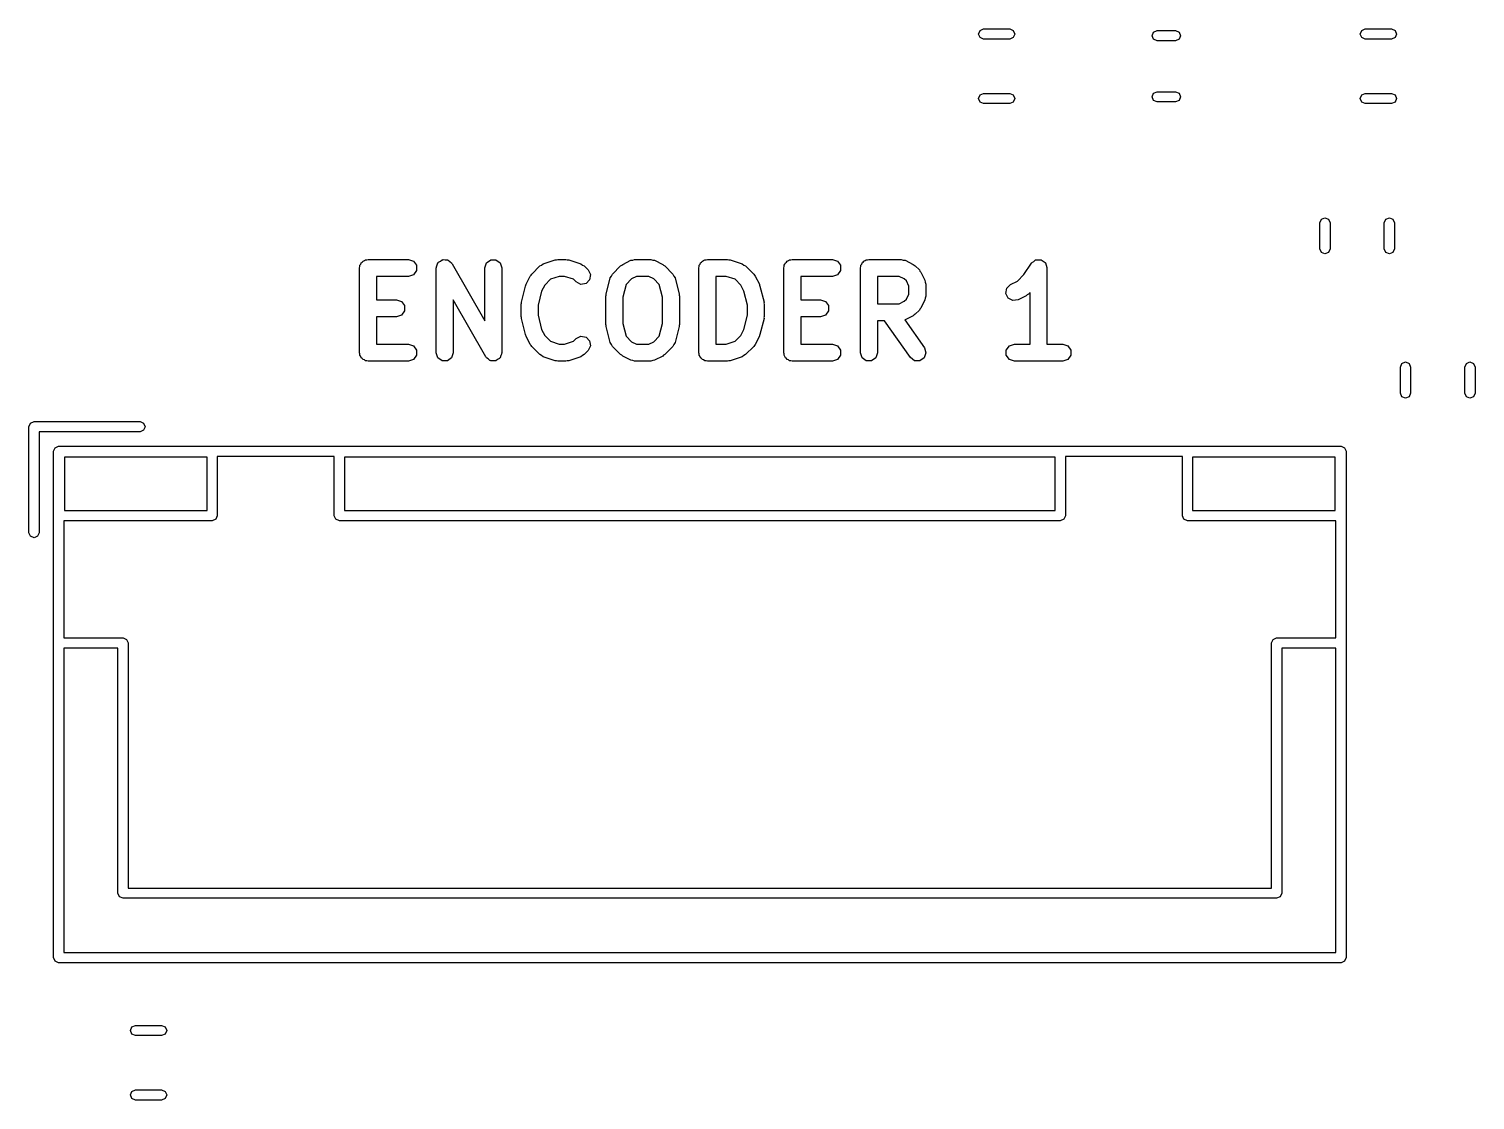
# Model space of a CAD drawing. Extents: x 96 to 200, y -143 to -59.
# Drawn here: x 120.09 to 137.14, y -98.69 to -86.06 of the extents above; entities that cross this region are included whole.
import ezdxf

# ---------------------------------------------------------------- set-up
doc = ezdxf.new("R2010")
doc.units = 0
doc.layers.add('BLACK', color=7, linetype='CONTINUOUS')

msp = doc.modelspace()

# ---------------------------------------------------------------- linework, layer by layer
at = {"layer": 'BLACK', "linetype": 'CONTINUOUS'}
for p, q in [((131.286, -86.12), (131.304, -86.0776)), ((131.304, -86.0776), (131.346, -86.06)), ((131.346, -86.06), (131.654, -86.06)), ((131.654, -86.06), (131.696, -86.0776)), ((131.696, -86.0776), (131.714, -86.12)), ((133.332, -86.14), (133.35, -86.0976)), ((133.35, -86.0976), (133.392, -86.08)), ((133.392, -86.08), (133.608, -86.08)), ((133.608, -86.08), (133.65, -86.0976)), ((133.65, -86.0976), (133.668, -86.14)), ((135.786, -86.12), (135.804, -86.0776)), ((135.804, -86.0776), (135.846, -86.06)), ((135.846, -86.06), (136.154, -86.06)), ((136.154, -86.06), (136.196, -86.0776)), ((136.196, -86.0776), (136.214, -86.12)), ((131.304, -86.1624), (131.286, -86.12)), ((131.346, -86.18), (131.304, -86.1624)), ((131.654, -86.18), (131.346, -86.18)), ((131.696, -86.1624), (131.654, -86.18)), ((131.714, -86.12), (131.696, -86.1624)), ((133.35, -86.1824), (133.332, -86.14)), ((133.392, -86.2), (133.35, -86.1824)), ((133.608, -86.2), (133.392, -86.2)), ((133.65, -86.1824), (133.608, -86.2)), ((133.668, -86.14), (133.65, -86.1824)), ((135.804, -86.1624), (135.786, -86.12)), ((135.846, -86.18), (135.804, -86.1624)), ((136.154, -86.18), (135.846, -86.18)), ((136.196, -86.1624), (136.154, -86.18)), ((136.214, -86.12), (136.196, -86.1624)), ((131.286, -86.88), (131.304, -86.8376)), ((131.304, -86.9224), (131.286, -86.88)), ((131.304, -86.8376), (131.346, -86.82)), ((131.346, -86.94), (131.304, -86.9224)), ((131.346, -86.82), (131.654, -86.82)), ((131.654, -86.94), (131.346, -86.94)), ((131.654, -86.82), (131.696, -86.8376)), ((131.696, -86.9224), (131.654, -86.94)), ((131.696, -86.8376), (131.714, -86.88)), ((131.714, -86.88), (131.696, -86.9224)), ((133.332, -86.86), (133.35, -86.8176)), ((133.35, -86.9024), (133.332, -86.86)), ((133.35, -86.8176), (133.392, -86.8)), ((133.392, -86.92), (133.35, -86.9024)), ((133.392, -86.8), (133.608, -86.8)), ((133.608, -86.92), (133.392, -86.92)), ((133.608, -86.8), (133.65, -86.8176)), ((133.65, -86.9024), (133.608, -86.92)), ((133.65, -86.8176), (133.668, -86.86)), ((133.668, -86.86), (133.65, -86.9024)), ((135.786, -86.88), (135.804, -86.8376)), ((135.804, -86.9224), (135.786, -86.88)), ((135.804, -86.8376), (135.846, -86.82)), ((135.846, -86.94), (135.804, -86.9224)), ((135.846, -86.82), (136.154, -86.82)), ((136.154, -86.94), (135.846, -86.94)), ((136.154, -86.82), (136.196, -86.8376)), ((136.196, -86.9224), (136.154, -86.94)), ((136.196, -86.8376), (136.214, -86.88)), ((136.214, -86.88), (136.196, -86.9224)), ((135.31, -88.3464), (135.328, -88.3039)), ((135.328, -88.3039), (135.37, -88.2864)), ((135.37, -88.2864), (135.412, -88.3039)), ((135.412, -88.3039), (135.43, -88.3464)), ((136.07, -88.3464), (136.088, -88.3039)), ((136.088, -88.3039), (136.13, -88.2864)), ((136.13, -88.2864), (136.172, -88.3039)), ((136.172, -88.3039), (136.19, -88.3464)), ((135.31, -88.6536), (135.31, -88.3464)), ((135.43, -88.3464), (135.43, -88.6536)), ((136.07, -88.6536), (136.07, -88.3464)), ((136.19, -88.3464), (136.19, -88.6536)), ((135.328, -88.6961), (135.31, -88.6536)), ((135.43, -88.6536), (135.412, -88.6961)), ((136.088, -88.6961), (136.07, -88.6536)), ((136.19, -88.6536), (136.172, -88.6961)), ((124.003, -88.8339), (124.008, -88.8188)), ((124.008, -88.8188), (124.02, -88.8095)), ((124.02, -88.8095), (124.03, -88.7967)), ((124.03, -88.7967), (124.045, -88.7918)), ((124.045, -88.7918), (124.058, -88.7825)), ((124.058, -88.7825), (124.074, -88.7825)), ((124.074, -88.7825), (124.089, -88.7776)), ((124.089, -88.7776), (124.565, -88.7776)), ((124.565, -88.7776), (124.624, -88.7967)), ((124.624, -88.7967), (124.66, -88.8467)), ((124.904, -88.8433), (124.912, -88.8188)), ((124.912, -88.8188), (124.917, -88.8155)), ((124.917, -88.8155), (124.919, -88.8104)), ((124.919, -88.8104), (124.942, -88.7976)), ((124.942, -88.7976), (124.962, -88.7825)), ((124.962, -88.7825), (124.968, -88.7825)), ((124.968, -88.7825), (124.973, -88.7797)), ((124.973, -88.7797), (124.999, -88.7825)), ((124.999, -88.7825), (125.024, -88.7825)), ((125.024, -88.7825), (125.029, -88.7858)), ((125.029, -88.7858), (125.034, -88.7864)), ((125.034, -88.7864), (125.053, -88.8037)), ((125.053, -88.8037), (125.074, -88.8188)), ((125.074, -88.8188), (125.076, -88.8242)), ((125.076, -88.8242), (125.08, -88.828)), ((125.08, -88.828), (125.465, -89.5011)), ((125.465, -88.8776), (125.484, -88.8188)), ((125.484, -88.8188), (125.534, -88.7825)), ((125.534, -88.7825), (125.596, -88.7825)), ((125.596, -88.7825), (125.646, -88.8188)), ((125.646, -88.8188), (125.665, -88.8776)), ((126.134, -88.8441), (126.152, -88.8304)), ((126.152, -88.8304), (126.295, -88.7828)), ((126.295, -88.7828), (126.311, -88.7826)), ((126.311, -88.7826), (126.327, -88.7776)), ((126.327, -88.7776), (126.422, -88.7776)), ((126.422, -88.7776), (126.437, -88.7826)), ((126.437, -88.7826), (126.454, -88.7828)), ((126.454, -88.7828), (126.596, -88.8304)), ((126.596, -88.8304), (126.615, -88.8441)), ((127.091, -88.8358), (127.187, -88.7882)), ((127.187, -88.7882), (127.21, -88.7847)), ((127.21, -88.7847), (127.231, -88.7776)), ((127.231, -88.7776), (127.422, -88.7776)), ((127.422, -88.7776), (127.444, -88.7847)), ((127.444, -88.7847), (127.467, -88.7882)), ((127.467, -88.7882), (127.562, -88.8358)), ((128.003, -88.8339), (128.008, -88.8188)), ((128.008, -88.8188), (128.02, -88.8095)), ((128.02, -88.8095), (128.03, -88.7967)), ((128.03, -88.7967), (128.045, -88.7918)), ((128.045, -88.7918), (128.058, -88.7825)), ((128.058, -88.7825), (128.074, -88.7825)), ((128.074, -88.7825), (128.089, -88.7776)), ((128.089, -88.7776), (128.327, -88.7776)), ((128.327, -88.7776), (128.342, -88.7826)), ((128.342, -88.7826), (128.358, -88.7828)), ((128.358, -88.7828), (128.501, -88.8304)), ((128.501, -88.8304), (128.52, -88.8441)), ((129.003, -88.8339), (129.008, -88.8188)), ((129.008, -88.8188), (129.02, -88.8095)), ((129.02, -88.8095), (129.03, -88.7967)), ((129.03, -88.7967), (129.045, -88.7918)), ((129.045, -88.7918), (129.058, -88.7825)), ((129.058, -88.7825), (129.074, -88.7825)), ((129.074, -88.7825), (129.089, -88.7776)), ((129.089, -88.7776), (129.565, -88.7776)), ((129.565, -88.7776), (129.624, -88.7967)), ((129.624, -88.7967), (129.66, -88.8467)), ((129.908, -88.8339), (129.912, -88.8188)), ((129.912, -88.8188), (129.925, -88.8095)), ((129.925, -88.8095), (129.935, -88.7967)), ((129.935, -88.7967), (129.95, -88.7918)), ((129.95, -88.7918), (129.962, -88.7825)), ((129.962, -88.7825), (129.978, -88.7825)), ((129.978, -88.7825), (129.993, -88.7776)), ((129.993, -88.7776), (130.374, -88.7776)), ((130.374, -88.7776), (130.396, -88.7847)), ((130.396, -88.7847), (130.419, -88.7882)), ((130.419, -88.7882), (130.514, -88.8358)), ((131.82, -88.9568), (131.91, -88.8221)), ((131.91, -88.8221), (131.912, -88.8208)), ((131.912, -88.8188), (131.936, -88.8018)), ((131.912, -88.8208), (131.912, -88.8188)), ((131.936, -88.8018), (131.959, -88.7838)), ((131.959, -88.7838), (131.961, -88.7837)), ((131.961, -88.7837), (131.962, -88.7825)), ((131.962, -88.7825), (131.991, -88.7825)), ((131.991, -88.7825), (132.02, -88.7813)), ((132.02, -88.7813), (132.022, -88.7825)), ((132.022, -88.7825), (132.024, -88.7825)), ((132.024, -88.7825), (132.048, -88.7995)), ((132.048, -88.7995), (132.072, -88.8156)), ((132.072, -88.8156), (132.073, -88.8176)), ((132.073, -88.8176), (132.074, -88.8188)), ((132.074, -88.8188), (132.083, -88.8464)), ((135.37, -88.7136), (135.328, -88.6961)), ((135.412, -88.6961), (135.37, -88.7136)), ((136.13, -88.7136), (136.088, -88.6961)), ((136.172, -88.6961), (136.13, -88.7136)), ((123.989, -88.8776), (123.993, -88.8626)), ((123.989, -89.8776), (123.989, -88.8776)), ((123.993, -88.8467), (124.003, -88.8339)), ((123.993, -88.8626), (123.993, -88.8467)), ((124.565, -88.9776), (124.189, -88.9776)), ((124.189, -88.9776), (124.189, -89.2538)), ((124.624, -88.9585), (124.565, -88.9776)), ((124.66, -88.9085), (124.624, -88.9585)), ((124.66, -88.8467), (124.66, -88.9085)), ((124.893, -88.8776), (124.895, -88.8722)), ((124.893, -89.8776), (124.893, -88.8776)), ((124.894, -88.8667), (124.904, -88.8433)), ((124.895, -88.8722), (124.894, -88.8667)), ((125.465, -89.5011), (125.465, -88.8776)), ((125.665, -88.8776), (125.665, -89.8776)), ((125.952, -89.071), (125.999, -88.9758)), ((125.999, -88.9758), (126.011, -88.9642)), ((126.011, -88.9642), (126.018, -88.9498)), ((126.018, -88.9498), (126.113, -88.8545)), ((126.113, -88.8545), (126.134, -88.8441)), ((126.343, -88.9776), (126.238, -89.0126)), ((126.406, -88.9776), (126.343, -88.9776)), ((126.511, -89.0126), (126.406, -88.9776)), ((126.615, -88.8441), (126.635, -88.8545)), ((126.635, -88.8545), (126.683, -88.9021)), ((126.683, -88.9021), (126.711, -88.9572)), ((126.711, -88.9572), (126.701, -89.0183)), ((126.896, -89.1867), (126.944, -88.9962)), ((126.944, -88.9962), (126.958, -88.9736)), ((126.958, -88.9736), (126.97, -88.9498)), ((126.97, -88.9498), (127.065, -88.8545)), ((127.065, -88.8545), (127.08, -88.8472)), ((127.08, -88.8472), (127.091, -88.8358)), ((127.255, -88.9776), (127.195, -89.0074)), ((127.398, -88.9776), (127.255, -88.9776)), ((127.458, -89.0074), (127.398, -88.9776)), ((127.562, -88.8358), (127.573, -88.8472)), ((127.573, -88.8472), (127.588, -88.8545)), ((127.588, -88.8545), (127.683, -88.9498)), ((127.683, -88.9498), (127.695, -88.9736)), ((127.695, -88.9736), (127.709, -88.9962)), ((127.709, -88.9962), (127.757, -89.1867)), ((127.989, -88.8776), (127.993, -88.8626)), ((127.989, -89.8776), (127.989, -88.8776)), ((127.993, -88.8467), (128.003, -88.8339)), ((127.993, -88.8626), (127.993, -88.8467)), ((128.189, -88.9776), (128.189, -89.7776)), ((128.31, -88.9776), (128.189, -88.9776)), ((128.416, -89.0126), (128.31, -88.9776)), ((128.52, -88.8441), (128.54, -88.8545)), ((128.54, -88.8545), (128.635, -88.9498)), ((128.635, -88.9498), (128.643, -88.9642)), ((128.643, -88.9642), (128.654, -88.9758)), ((128.654, -88.9758), (128.702, -89.071)), ((128.989, -88.8776), (128.993, -88.8626)), ((128.989, -89.8776), (128.989, -88.8776)), ((128.993, -88.8467), (129.003, -88.8339)), ((128.993, -88.8626), (128.993, -88.8467)), ((129.565, -88.9776), (129.189, -88.9776)), ((129.189, -88.9776), (129.189, -89.2538)), ((129.624, -88.9585), (129.565, -88.9776)), ((129.66, -88.9085), (129.624, -88.9585)), ((129.66, -88.8467), (129.66, -88.9085)), ((129.893, -88.8776), (129.898, -88.8626)), ((129.893, -89.8776), (129.893, -88.8776)), ((129.898, -88.8467), (129.908, -88.8339)), ((129.898, -88.8626), (129.898, -88.8467)), ((130.093, -88.9776), (130.093, -89.3014)), ((130.351, -88.9776), (130.093, -88.9776)), ((130.41, -89.0074), (130.351, -88.9776)), ((130.514, -88.8358), (130.526, -88.8472)), ((130.526, -88.8472), (130.54, -88.8545)), ((130.54, -88.8545), (130.588, -88.9021)), ((130.588, -88.9021), (130.595, -88.9166)), ((130.595, -88.9166), (130.607, -88.9281)), ((130.607, -88.9281), (130.654, -89.0234)), ((131.744, -89.0335), (131.82, -88.9568)), ((132.083, -88.8464), (132.093, -88.8736)), ((132.093, -88.8736), (132.093, -88.8756)), ((132.093, -88.8756), (132.093, -88.8776)), ((132.093, -88.8776), (132.093, -89.7776)), ((125.896, -89.2819), (125.944, -89.0915)), ((125.944, -89.0915), (125.95, -89.082)), ((125.95, -89.082), (125.952, -89.071)), ((126.135, -89.1506), (126.093, -89.3185)), ((126.171, -89.0797), (126.135, -89.1506)), ((126.238, -89.0126), (126.171, -89.0797)), ((126.542, -89.0436), (126.511, -89.0126)), ((126.597, -89.0716), (126.542, -89.0436)), ((126.658, -89.062), (126.597, -89.0716)), ((126.701, -89.0183), (126.658, -89.062)), ((127.131, -89.0716), (127.093, -89.2233)), ((127.195, -89.0074), (127.131, -89.0716)), ((127.522, -89.0716), (127.458, -89.0074)), ((127.56, -89.2233), (127.522, -89.0716)), ((128.483, -89.0797), (128.416, -89.0126)), ((128.518, -89.1506), (128.483, -89.0797)), ((128.56, -89.3185), (128.518, -89.1506)), ((128.702, -89.071), (128.703, -89.082)), ((128.703, -89.082), (128.709, -89.0915)), ((128.709, -89.0915), (128.757, -89.2819)), ((130.435, -89.0321), (130.41, -89.0074)), ((130.465, -89.0917), (130.435, -89.0321)), ((130.465, -89.1873), (130.465, -89.0917)), ((130.654, -89.0234), (130.658, -89.0462)), ((130.658, -89.0462), (130.665, -89.0681)), ((130.665, -89.0681), (130.665, -89.211)), ((131.609, -89.1782), (131.619, -89.1173)), ((131.619, -89.1173), (131.663, -89.0739)), ((131.663, -89.0739), (131.744, -89.0335)), ((131.893, -89.1667), (131.874, -89.1864)), ((131.893, -89.7776), (131.893, -89.1667)), ((124.189, -89.2538), (124.422, -89.2538)), ((124.422, -89.2538), (124.481, -89.2729)), ((124.481, -89.2729), (124.517, -89.3229)), ((124.517, -89.3229), (124.517, -89.3847)), ((125.478, -89.9272), (125.093, -89.2542)), ((125.093, -89.2542), (125.093, -89.8776)), ((125.893, -89.3062), (125.897, -89.2944)), ((125.893, -89.449), (125.893, -89.3062)), ((125.897, -89.2944), (125.896, -89.2819)), ((126.093, -89.3185), (126.093, -89.4367)), ((126.893, -89.211), (126.897, -89.1991)), ((126.893, -89.5443), (126.893, -89.211)), ((126.897, -89.1991), (126.896, -89.1867)), ((127.093, -89.2233), (127.093, -89.532)), ((127.56, -89.532), (127.56, -89.2233)), ((127.757, -89.1867), (127.756, -89.1991)), ((127.756, -89.1991), (127.76, -89.211)), ((127.76, -89.211), (127.76, -89.5443)), ((128.56, -89.4367), (128.56, -89.3185)), ((128.757, -89.2819), (128.756, -89.2944)), ((128.756, -89.2944), (128.76, -89.3062)), ((128.76, -89.3062), (128.76, -89.449)), ((129.189, -89.2538), (129.422, -89.2538)), ((129.422, -89.2538), (129.481, -89.2729)), ((129.481, -89.2729), (129.517, -89.3229)), ((129.517, -89.3229), (129.517, -89.3847)), ((130.093, -89.3014), (130.351, -89.3014)), ((130.351, -89.3014), (130.41, -89.2716)), ((130.41, -89.2716), (130.435, -89.247)), ((130.435, -89.247), (130.465, -89.1873)), ((130.654, -89.2557), (130.607, -89.3509)), ((130.658, -89.2329), (130.654, -89.2557)), ((130.665, -89.211), (130.658, -89.2329)), ((131.636, -89.2335), (131.609, -89.1782)), ((131.691, -89.262), (131.636, -89.2335)), ((131.752, -89.2528), (131.691, -89.262)), ((131.848, -89.2052), (131.752, -89.2528)), ((131.859, -89.1938), (131.848, -89.2052)), ((131.874, -89.1864), (131.859, -89.1938)), ((124.422, -89.4538), (124.189, -89.4538)), ((124.189, -89.4538), (124.189, -89.7776)), ((124.481, -89.4347), (124.422, -89.4538)), ((124.517, -89.3847), (124.481, -89.4347)), ((125.897, -89.4609), (125.893, -89.449)), ((125.896, -89.4733), (125.897, -89.4609)), ((125.944, -89.6638), (125.896, -89.4733)), ((126.093, -89.4367), (126.135, -89.6046)), ((128.518, -89.6046), (128.56, -89.4367)), ((128.757, -89.4733), (128.709, -89.6638)), ((128.76, -89.449), (128.756, -89.4609)), ((128.756, -89.4609), (128.757, -89.4733)), ((129.422, -89.4538), (129.189, -89.4538)), ((129.189, -89.4538), (129.189, -89.7776)), ((129.481, -89.4347), (129.422, -89.4538)), ((129.517, -89.3847), (129.481, -89.4347)), ((130.179, -89.5014), (130.093, -89.5014)), ((130.093, -89.5014), (130.093, -89.8776)), ((130.483, -89.935), (130.179, -89.5014)), ((130.419, -89.4909), (130.416, -89.4913)), ((130.416, -89.4913), (130.647, -89.8203)), ((130.514, -89.4433), (130.419, -89.4909)), ((130.526, -89.4319), (130.514, -89.4433)), ((130.54, -89.4245), (130.526, -89.4319)), ((130.588, -89.3769), (130.54, -89.4245)), ((130.595, -89.3625), (130.588, -89.3769)), ((130.607, -89.3509), (130.595, -89.3625)), ((125.95, -89.6732), (125.944, -89.6638)), ((125.952, -89.6842), (125.95, -89.6732)), ((126.135, -89.6046), (126.171, -89.6755)), ((126.171, -89.6755), (126.238, -89.7426)), ((126.897, -89.5561), (126.893, -89.5443)), ((126.896, -89.5685), (126.897, -89.5561)), ((126.944, -89.759), (126.896, -89.5685)), ((127.093, -89.532), (127.131, -89.6836)), ((127.522, -89.6836), (127.56, -89.532)), ((127.757, -89.5685), (127.709, -89.759)), ((127.76, -89.5443), (127.756, -89.5561)), ((127.756, -89.5561), (127.757, -89.5685)), ((128.416, -89.7426), (128.483, -89.6755)), ((128.483, -89.6755), (128.518, -89.6046)), ((128.703, -89.6732), (128.702, -89.6842)), ((128.709, -89.6638), (128.703, -89.6732)), ((124.189, -89.7776), (124.565, -89.7776)), ((124.565, -89.7776), (124.624, -89.7967)), ((124.624, -89.7967), (124.66, -89.8467)), ((124.66, -89.8467), (124.66, -89.9085)), ((125.999, -89.7795), (125.952, -89.6842)), ((126.011, -89.791), (125.999, -89.7795)), ((126.018, -89.8055), (126.011, -89.791)), ((126.113, -89.9007), (126.018, -89.8055)), ((126.238, -89.7426), (126.343, -89.7776)), ((126.343, -89.7776), (126.406, -89.7776)), ((126.406, -89.7776), (126.511, -89.7426)), ((126.511, -89.7426), (126.542, -89.7117)), ((126.542, -89.7117), (126.597, -89.6836)), ((126.597, -89.6836), (126.658, -89.6933)), ((126.683, -89.8531), (126.635, -89.9007)), ((126.658, -89.6933), (126.701, -89.737)), ((126.711, -89.798), (126.683, -89.8531)), ((126.701, -89.737), (126.711, -89.798)), ((126.958, -89.7817), (126.944, -89.759)), ((126.97, -89.8055), (126.958, -89.7817)), ((127.065, -89.9007), (126.97, -89.8055)), ((127.131, -89.6836), (127.195, -89.7478)), ((127.195, -89.7478), (127.255, -89.7776)), ((127.255, -89.7776), (127.398, -89.7776)), ((127.398, -89.7776), (127.458, -89.7478)), ((127.458, -89.7478), (127.522, -89.6836)), ((127.683, -89.8055), (127.588, -89.9007)), ((127.695, -89.7817), (127.683, -89.8055)), ((127.709, -89.759), (127.695, -89.7817)), ((128.189, -89.7776), (128.31, -89.7776)), ((128.31, -89.7776), (128.416, -89.7426)), ((128.635, -89.8055), (128.54, -89.9007)), ((128.643, -89.791), (128.635, -89.8055)), ((128.654, -89.7795), (128.643, -89.791)), ((128.702, -89.6842), (128.654, -89.7795)), ((129.189, -89.7776), (129.565, -89.7776)), ((129.565, -89.7776), (129.624, -89.7967)), ((129.624, -89.7967), (129.66, -89.8467)), ((129.66, -89.8467), (129.66, -89.9085)), ((130.647, -89.8203), (130.665, -89.8794)), ((131.613, -89.8467), (131.649, -89.7967)), ((131.613, -89.9085), (131.613, -89.8467)), ((131.649, -89.7967), (131.708, -89.7776)), ((131.708, -89.7776), (131.893, -89.7776)), ((132.093, -89.7776), (132.279, -89.7776)), ((132.279, -89.7776), (132.338, -89.7967)), ((132.338, -89.7967), (132.374, -89.8467)), ((132.374, -89.8467), (132.374, -89.9085)), ((123.993, -89.8927), (123.989, -89.8776)), ((123.993, -89.9085), (123.993, -89.8927)), ((124.003, -89.9213), (123.993, -89.9085)), ((124.008, -89.9364), (124.003, -89.9213)), ((124.02, -89.9457), (124.008, -89.9364)), ((124.03, -89.9585), (124.02, -89.9457)), ((124.045, -89.9634), (124.03, -89.9585)), ((124.058, -89.9727), (124.045, -89.9634)), ((124.074, -89.9727), (124.058, -89.9727)), ((124.089, -89.9776), (124.074, -89.9727)), ((124.565, -89.9776), (124.089, -89.9776)), ((124.624, -89.9585), (124.565, -89.9776)), ((124.66, -89.9085), (124.624, -89.9585)), ((124.912, -89.9364), (124.893, -89.8776)), ((124.962, -89.9727), (124.912, -89.9364)), ((125.024, -89.9727), (124.962, -89.9727)), ((125.074, -89.9364), (125.024, -89.9727)), ((125.093, -89.8776), (125.074, -89.9364)), ((125.482, -89.931), (125.478, -89.9272)), ((125.484, -89.9364), (125.482, -89.931)), ((125.505, -89.9515), (125.484, -89.9364)), ((125.524, -89.9688), (125.505, -89.9515)), ((125.529, -89.9694), (125.524, -89.9688)), ((125.534, -89.9727), (125.529, -89.9694)), ((125.56, -89.9727), (125.534, -89.9727)), ((125.585, -89.9755), (125.56, -89.9727)), ((125.59, -89.9727), (125.585, -89.9755)), ((125.596, -89.9727), (125.59, -89.9727)), ((125.616, -89.9576), (125.596, -89.9727)), ((125.639, -89.9449), (125.616, -89.9576)), ((125.641, -89.9397), (125.639, -89.9449)), ((125.646, -89.9364), (125.641, -89.9397)), ((125.654, -89.912), (125.646, -89.9364)), ((125.664, -89.8885), (125.654, -89.912)), ((125.665, -89.8776), (125.663, -89.883)), ((125.663, -89.883), (125.664, -89.8885)), ((126.134, -89.9112), (126.113, -89.9007)), ((126.152, -89.9249), (126.134, -89.9112)), ((126.295, -89.9725), (126.152, -89.9249)), ((126.311, -89.9726), (126.295, -89.9725)), ((126.327, -89.9776), (126.311, -89.9726)), ((126.422, -89.9776), (126.327, -89.9776)), ((126.437, -89.9726), (126.422, -89.9776)), ((126.454, -89.9725), (126.437, -89.9726)), ((126.596, -89.9249), (126.454, -89.9725)), ((126.615, -89.9112), (126.596, -89.9249)), ((126.635, -89.9007), (126.615, -89.9112)), ((127.08, -89.9081), (127.065, -89.9007)), ((127.091, -89.9194), (127.08, -89.9081)), ((127.187, -89.9671), (127.091, -89.9194)), ((127.21, -89.9705), (127.187, -89.9671)), ((127.231, -89.9776), (127.21, -89.9705)), ((127.422, -89.9776), (127.231, -89.9776)), ((127.444, -89.9705), (127.422, -89.9776)), ((127.467, -89.9671), (127.444, -89.9705)), ((127.562, -89.9194), (127.467, -89.9671)), ((127.573, -89.9081), (127.562, -89.9194)), ((127.588, -89.9007), (127.573, -89.9081)), ((127.993, -89.8927), (127.989, -89.8776)), ((127.993, -89.9085), (127.993, -89.8927)), ((128.003, -89.9213), (127.993, -89.9085)), ((128.008, -89.9364), (128.003, -89.9213)), ((128.02, -89.9457), (128.008, -89.9364)), ((128.03, -89.9585), (128.02, -89.9457)), ((128.045, -89.9634), (128.03, -89.9585)), ((128.058, -89.9727), (128.045, -89.9634)), ((128.074, -89.9727), (128.058, -89.9727)), ((128.089, -89.9776), (128.074, -89.9727)), ((128.327, -89.9776), (128.089, -89.9776)), ((128.342, -89.9726), (128.327, -89.9776)), ((128.358, -89.9725), (128.342, -89.9726)), ((128.501, -89.9249), (128.358, -89.9725)), ((128.52, -89.9112), (128.501, -89.9249)), ((128.54, -89.9007), (128.52, -89.9112)), ((128.993, -89.8927), (128.989, -89.8776)), ((128.993, -89.9085), (128.993, -89.8927)), ((129.003, -89.9213), (128.993, -89.9085)), ((129.008, -89.9364), (129.003, -89.9213)), ((129.02, -89.9457), (129.008, -89.9364)), ((129.03, -89.9585), (129.02, -89.9457)), ((129.045, -89.9634), (129.03, -89.9585)), ((129.058, -89.9727), (129.045, -89.9634)), ((129.074, -89.9727), (129.058, -89.9727)), ((129.089, -89.9776), (129.074, -89.9727)), ((129.565, -89.9776), (129.089, -89.9776)), ((129.624, -89.9585), (129.565, -89.9776)), ((129.66, -89.9085), (129.624, -89.9585)), ((129.912, -89.9364), (129.893, -89.8776)), ((129.962, -89.9727), (129.912, -89.9364)), ((130.024, -89.9727), (129.962, -89.9727)), ((130.074, -89.9364), (130.024, -89.9727)), ((130.093, -89.8776), (130.074, -89.9364)), ((130.532, -89.9722), (130.483, -89.935)), ((130.594, -89.9733), (130.532, -89.9722)), ((130.645, -89.9378), (130.594, -89.9733)), ((130.665, -89.8794), (130.645, -89.9378)), ((131.649, -89.9585), (131.613, -89.9085)), ((131.708, -89.9776), (131.649, -89.9585)), ((132.279, -89.9776), (131.708, -89.9776)), ((132.338, -89.9585), (132.279, -89.9776)), ((132.374, -89.9085), (132.338, -89.9585)), ((136.26, -90.0464), (136.278, -90.0039)), ((136.278, -90.0039), (136.32, -89.9864)), ((136.32, -89.9864), (136.362, -90.0039)), ((136.362, -90.0039), (136.38, -90.0464)), ((137.02, -90.0464), (137.038, -90.0039)), ((137.038, -90.0039), (137.08, -89.9864)), ((137.08, -89.9864), (137.122, -90.0039)), ((137.122, -90.0039), (137.14, -90.0464)), ((136.26, -90.3536), (136.26, -90.0464)), ((136.38, -90.0464), (136.38, -90.3536)), ((137.02, -90.3536), (137.02, -90.0464)), ((137.14, -90.0464), (137.14, -90.3536)), ((136.278, -90.3961), (136.26, -90.3536)), ((136.38, -90.3536), (136.362, -90.3961)), ((137.038, -90.3961), (137.02, -90.3536)), ((137.14, -90.3536), (137.122, -90.3961)), ((136.32, -90.4136), (136.278, -90.3961)), ((136.362, -90.3961), (136.32, -90.4136)), ((137.08, -90.4136), (137.038, -90.3961)), ((137.122, -90.3961), (137.08, -90.4136)), ((120.108, -90.7076), (120.15, -90.69)), ((120.15, -90.69), (121.4, -90.69)), ((121.4, -90.69), (121.442, -90.7076)), ((120.09, -90.75), (120.108, -90.7076)), ((120.09, -92), (120.09, -90.75)), ((121.4, -90.81), (120.21, -90.81)), ((120.21, -90.81), (120.21, -92)), ((121.442, -90.7924), (121.4, -90.81)), ((121.442, -90.7076), (121.46, -90.75)), ((121.46, -90.75), (121.442, -90.7924)), ((120.38, -91.04), (120.398, -90.9976)), ((120.38, -97.01), (120.38, -91.04)), ((120.398, -90.9976), (120.44, -90.98)), ((120.44, -90.98), (135.56, -90.98)), ((135.56, -90.98), (135.602, -90.9976)), ((135.602, -90.9976), (135.62, -91.04)), ((135.62, -91.04), (135.62, -97.01)), ((120.51, -91.11), (120.51, -91.74)), ((122.19, -91.11), (120.51, -91.11)), ((122.19, -91.74), (122.19, -91.11)), ((123.69, -91.1), (122.31, -91.1)), ((122.31, -91.1), (122.31, -91.8)), ((123.69, -91.8), (123.69, -91.1)), ((123.81, -91.11), (123.81, -91.74)), ((132.19, -91.11), (123.81, -91.11)), ((132.19, -91.74), (132.19, -91.11)), ((132.31, -91.1), (132.31, -91.8)), ((133.69, -91.1), (132.31, -91.1)), ((133.69, -91.8), (133.69, -91.1)), ((133.81, -91.11), (133.81, -91.74)), ((135.49, -91.11), (133.81, -91.11)), ((135.49, -91.74), (135.49, -91.11)), ((122.25, -91.86), (120.5, -91.86)), ((120.5, -91.86), (120.5, -93.24)), ((120.51, -91.74), (122.19, -91.74)), ((122.292, -91.8424), (122.25, -91.86)), ((122.31, -91.8), (122.292, -91.8424)), ((123.708, -91.8424), (123.69, -91.8)), ((123.75, -91.86), (123.708, -91.8424)), ((132.25, -91.86), (123.75, -91.86)), ((123.81, -91.74), (132.19, -91.74)), ((132.292, -91.8424), (132.25, -91.86)), ((132.31, -91.8), (132.292, -91.8424)), ((133.708, -91.8424), (133.69, -91.8)), ((133.75, -91.86), (133.708, -91.8424)), ((135.5, -91.86), (133.75, -91.86)), ((133.81, -91.74), (135.49, -91.74)), ((135.5, -93.24), (135.5, -91.86)), ((120.108, -92.0424), (120.09, -92)), ((120.15, -92.06), (120.108, -92.0424)), ((120.192, -92.0424), (120.15, -92.06)), ((120.21, -92), (120.192, -92.0424)), ((120.5, -93.24), (121.2, -93.24)), ((121.2, -93.24), (121.242, -93.2576)), ((121.242, -93.2576), (121.26, -93.3)), ((134.74, -93.3), (134.758, -93.2576)), ((134.758, -93.2576), (134.8, -93.24)), ((134.8, -93.24), (135.5, -93.24)), ((121.14, -93.36), (120.5, -93.36)), ((120.5, -93.36), (120.5, -96.95)), ((121.14, -96.25), (121.14, -93.36)), ((121.26, -93.3), (121.26, -96.19)), ((134.74, -96.19), (134.74, -93.3)), ((134.86, -93.36), (134.86, -96.25)), ((135.5, -93.36), (134.86, -93.36)), ((135.5, -96.95), (135.5, -93.36)), ((121.158, -96.2924), (121.14, -96.25)), ((121.2, -96.31), (121.158, -96.2924)), ((128, -96.31), (121.2, -96.31)), ((121.26, -96.19), (128, -96.19)), ((128, -96.19), (134.74, -96.19)), ((134.8, -96.31), (128, -96.31)), ((134.842, -96.2924), (134.8, -96.31)), ((134.86, -96.25), (134.842, -96.2924)), ((120.398, -97.0524), (120.38, -97.01)), ((120.5, -96.95), (135.5, -96.95)), ((135.62, -97.01), (135.602, -97.0524)), ((120.44, -97.07), (120.398, -97.0524)), ((135.56, -97.07), (120.44, -97.07)), ((135.602, -97.0524), (135.56, -97.07)), ((121.286, -97.87), (121.304, -97.8276)), ((121.304, -97.8276), (121.346, -97.81)), ((121.346, -97.81), (121.654, -97.81)), ((121.654, -97.81), (121.696, -97.8276)), ((121.696, -97.8276), (121.714, -97.87)), ((121.304, -97.9124), (121.286, -97.87)), ((121.346, -97.93), (121.304, -97.9124)), ((121.654, -97.93), (121.346, -97.93)), ((121.696, -97.9124), (121.654, -97.93)), ((121.714, -97.87), (121.696, -97.9124)), ((121.286, -98.63), (121.304, -98.5876)), ((121.304, -98.6724), (121.286, -98.63)), ((121.304, -98.5876), (121.346, -98.57)), ((121.346, -98.69), (121.304, -98.6724)), ((121.346, -98.57), (121.654, -98.57)), ((121.654, -98.69), (121.346, -98.69)), ((121.654, -98.57), (121.696, -98.5876)), ((121.696, -98.6724), (121.654, -98.69)), ((121.696, -98.5876), (121.714, -98.63)), ((121.714, -98.63), (121.696, -98.6724))]:
    msp.add_line(p, q, dxfattribs=at)

doc.saveas('drawing.dxf')
